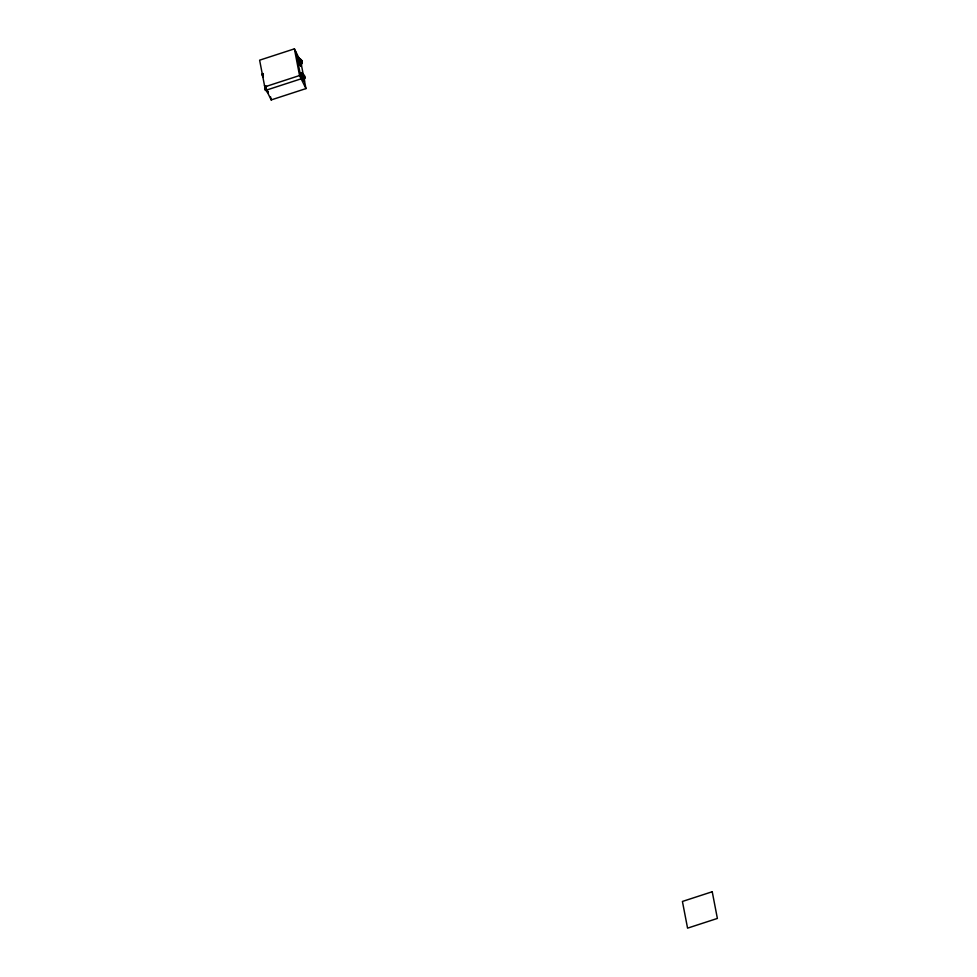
<?xml version="1.0" encoding="UTF-8"?>
<svg xmlns="http://www.w3.org/2000/svg" width="977" height="977" viewBox="0 0 977 977"><rect width="100%" height="100%" fill="white"/><g stroke="black" fill="none" stroke-linecap="round" stroke-linejoin="round"><path stroke-width="1.47" d="M262.3 73.739L262.801 76.914L262.276 74.985M262.544 74.618L262.874 76.291M301.099 65.032L298.632 57.997L299.951 60.403M300.22 60.672L294.407 48.85L259.626 60.183L264.767 86.868L271.191 99.923L305.972 88.589L304.25 79.699A4.616 0.623 72 0 1 303.285 79.943A4.616 0.623 72 0 1 301.282 73.47A4.616 0.623 72 0 1 302.516 74.386M264.767 86.868L299.548 75.547L305.972 88.589M265.207 86.086L265.659 89.054M267.307 91.435L268.199 92.131M303.652 75.449C302.149 72.628 304.36 80.151 304.384 77.794M265.255 88.015L265.207 88.528M300.745 63.578L301.258 64.238L301.221 63.273M304.335 77.049C305.764 84.156 301.185 69.269 302.699 76.194M263.363 77.391L262.898 76.023M265.231 87.539L266.135 90.922L265.805 89.481M267.124 91.203L266.403 89.615M300.708 60.195C296.3 52.404 303.322 71.48 300.904 61.966M300.171 59.866L299.402 58.657L299.573 60.244M303.053 74.655C299.915 69.184 305.264 85.072 304.25 78.27M302.565 74.814C300.061 69.917 303.09 81.885 304.03 79.858M300.428 60.513L300.122 59.402L300.44 60.94M299.585 60.782L300.537 63.505M303.835 75.901L302.846 73.751L302.87 74.716M303.175 77.635L304.189 79.491L304.165 78.526M266.88 89.725L267.209 90.568M265.939 89.481L266.672 90.421M265.39 87.588L266.929 91.63L266.904 90.666M265.475 89.371L265.854 89.713M301.392 60.489C303.2 64.873 301.001 57.655 301.685 61.05M301.453 61.038L300.769 59.231L301.099 60.928M300.916 60.354L301.685 62.223L301.551 61.331M300.586 61.441L301.466 63.2L301.221 61.636M304.299 76.011L304.897 78.294L303.871 76.023M263.192 75.644L263.338 76.426M301.563 60.977L301.954 63.041L299.841 58.644L301.746 64.079L300.806 60.293M304.653 76.731C305.129 76.524 303.664 73.58 303.969 75.901M263.326 76.011L262.764 73.678M263.094 75.705L262.532 73.678M266.159 88.895L265.744 87.466M301.063 62.113L301.307 63.017M303.737 75.547L304.629 77.476L304.555 76.853M263.363 74.814L263.033 73.507M262.947 73.763L263.192 74.667M263.155 75.852L263.314 76.56M265.512 87.112L267.698 92.29L267.661 91.032M301.392 64.873L303.395 75.241M296.007 52.111L301.148 78.807L266.367 90.128L265.805 87.173M294.407 48.85L299.548 75.547M270.617 96.955L271.191 99.923M266.611 86.269A1.954 1.417 -26.2 0 1 264.498 85.451M300.745 64.629A4.616 0.623 72 0 1 299.976 65.105A4.616 0.623 72 0 1 297.936 58.913A4.616 0.623 72 0 1 298.693 58.437M300.232 62.577A4.616 0.623 72 0 1 300.525 63.664M301.356 65.227A4.616 0.623 72 0 1 299.951 63.774A4.616 0.623 72 0 1 298.29 57.619A4.616 0.623 72 0 1 299.976 60.147M303.676 79.882A4.616 0.623 72 0 1 302.919 80.358A4.616 0.623 72 0 1 300.867 74.167A4.616 0.623 72 0 1 301.637 73.69M268.26 92.827A4.616 0.623 72 0 1 266.465 88.858M264.645 88.064L265.378 90.263L264.694 88.089M712.233 891.745L682.422 901.453L687.564 928.15L717.374 918.441L712.233 891.745"/></g></svg>
